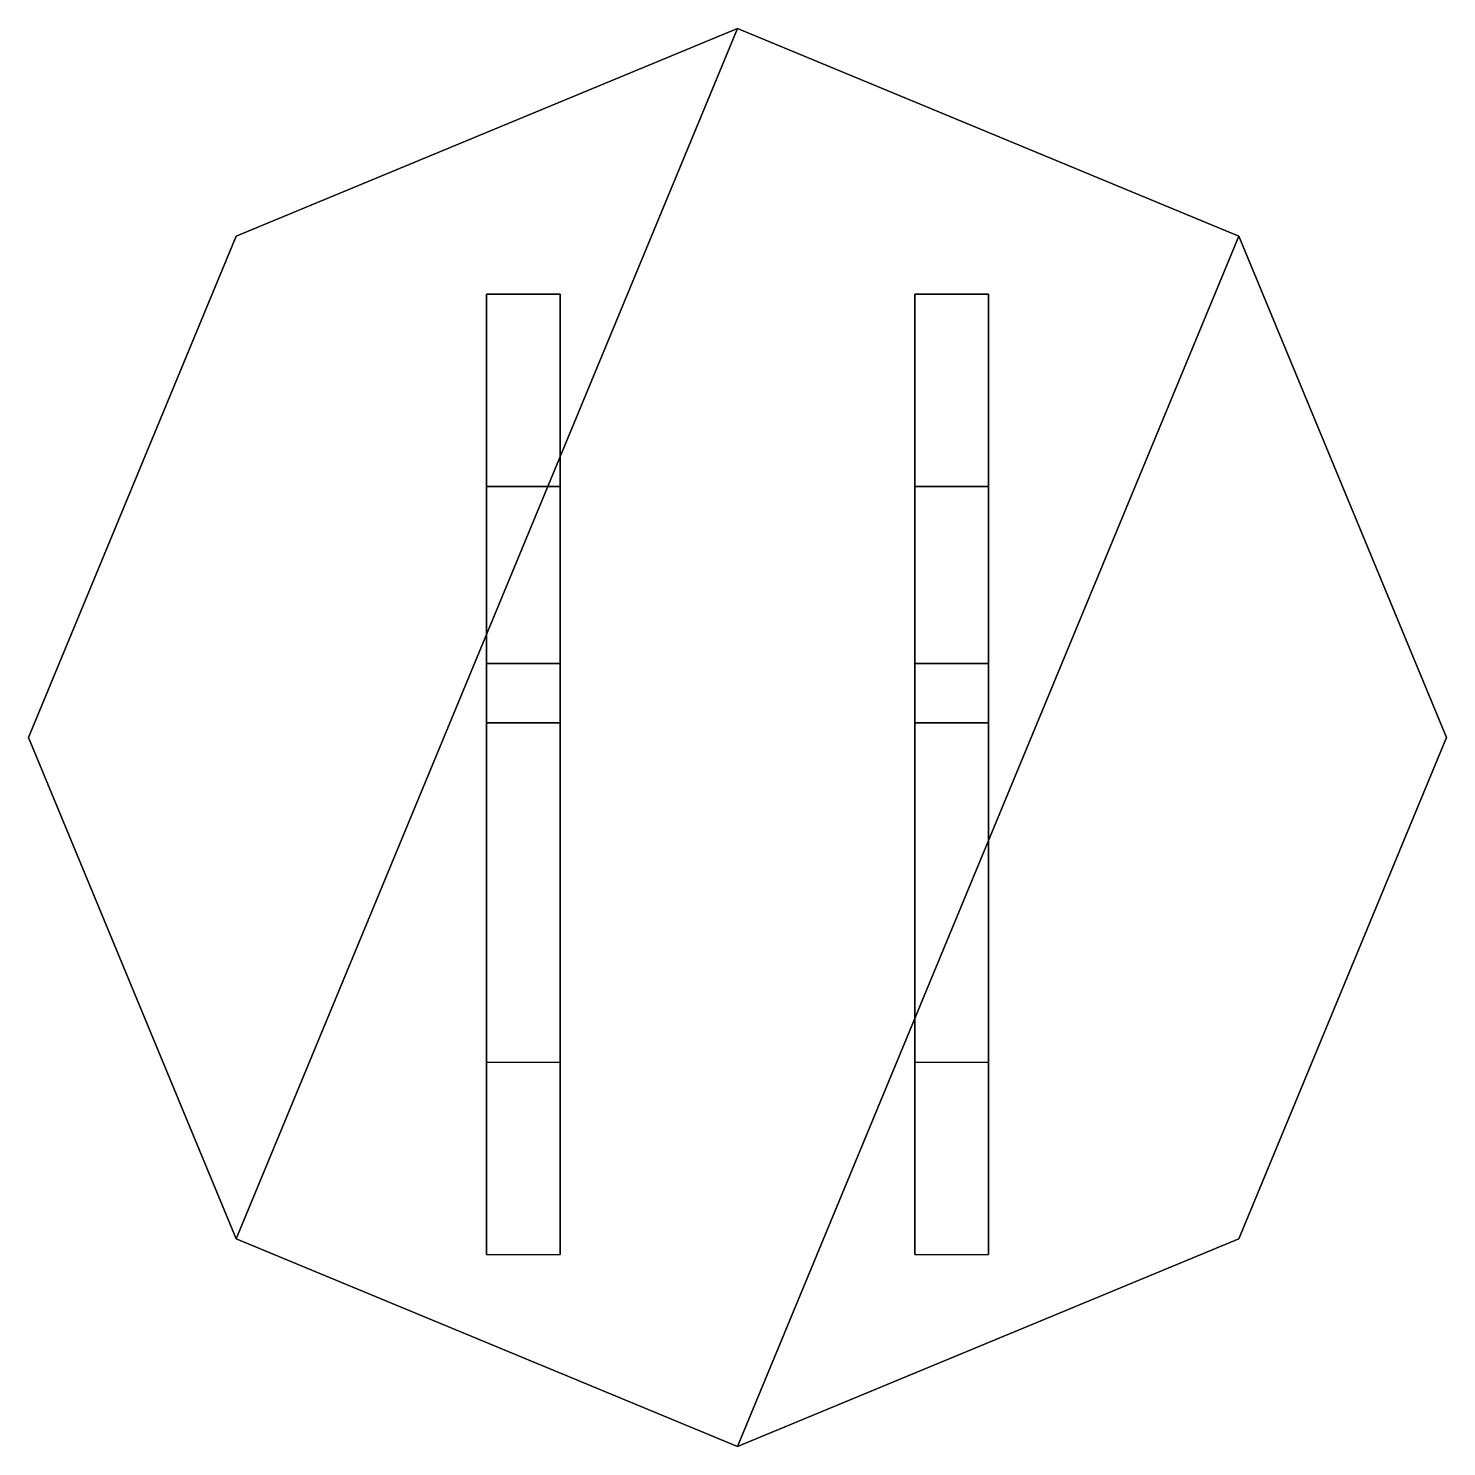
# Model space of a CAD drawing. Extents: x -0.48 to 0.48, y -0.48 to 0.48.
import ezdxf

# ---------------------------------------------------------------- set-up
doc = ezdxf.new("R2010")
doc.units = 0
doc.layers.add('TURRET', color=2, linetype='CONTINUOUS')

msp = doc.modelspace()

# ---------------------------------------------------------------- linework, layer by layer
at = {"layer": 'TURRET'}
for points in [[(-0.33941, 0.33941, 0.75), (-0.48, 0, 0.75), (-0.33941, -0.33941, 0.75), (0, 0.48, 0.75)], [(0, 0.48), (-0.33941, 0.33941), (-0.33941, 0.33941, 0.75), (0, 0.48, 0.75)], [(0, 0.48, 0.75), (-0.33941, -0.33941, 0.75), (0, -0.48, 0.75), (0.33941, 0.33941, 0.75)], [(0.33941, 0.33941), (0, 0.48), (0, 0.48, 0.75), (0.33941, 0.33941, 0.75)], [(-0.33941, 0.33941), (-0.48, 0), (-0.48, 0, 0.75), (-0.33941, 0.33941, 0.75)], [(0.33941, 0.33941, 0.75), (0, -0.48, 0.75), (0.33941, -0.33941, 0.75), (0.48, 0, 0.75)], [(0.48, 0), (0.33941, 0.33941), (0.33941, 0.33941, 0.75), (0.48, 0, 0.75)], [(-0.17, 0.17, 1.26), (-0.17, 0.05, 1.26), (-0.17, 0.01, 1.4), (-0.17, 0.3, 1.4)], [(-0.17, 0.3, 1.4), (-0.17, 0.01, 1.4), (-0.12, 0.01, 1.4), (-0.12, 0.3, 1.4)], [(-0.12, 0.3, 1.4), (-0.12, 0.3, 0.75), (-0.17, 0.3, 0.75), (-0.17, 0.3, 1.4)], [(-0.17, 0.3, 0.75), (-0.17, 0.17, 0.75), (-0.17, 0.17, 1.26), (-0.17, 0.3, 1.4)], [(-0.12, 0.01, 1.4), (-0.12, 0.05, 1.26), (-0.12, 0.17, 1.26), (-0.12, 0.3, 1.4)], [(-0.12, 0.17, 1.26), (-0.12, 0.17, 0.75), (-0.12, 0.3, 0.75), (-0.12, 0.3, 1.4)], [(0.12, 0.3, 0.75), (0.12, 0.17, 0.75), (0.12, 0.17, 1.26), (0.12, 0.3, 1.4)], [(0.17, 0.3, 1.4), (0.17, 0.3, 0.75), (0.12, 0.3, 0.75), (0.12, 0.3, 1.4)], [(0.12, 0.17, 1.26), (0.12, 0.05, 1.26), (0.12, 0.01, 1.4), (0.12, 0.3, 1.4)], [(0.12, 0.3, 1.4), (0.12, 0.01, 1.4), (0.17, 0.01, 1.4), (0.17, 0.3, 1.4)], [(0.17, 0.17, 1.26), (0.17, 0.17, 0.75), (0.17, 0.3, 0.75), (0.17, 0.3, 1.4)], [(0.17, 0.01, 1.4), (0.17, 0.05, 1.26), (0.17, 0.17, 1.26), (0.17, 0.3, 1.4)], [(-0.12, 0.17, 1.26), (-0.12, 0.05, 1.26), (-0.17, 0.05, 1.26), (-0.17, 0.17, 1.26)], [(-0.17, 0.17, 1.26), (-0.17, 0.17, 0.75), (-0.12, 0.17, 0.75), (-0.12, 0.17, 1.26)], [(0.12, 0.17, 1.26), (0.12, 0.17, 0.75), (0.17, 0.17, 0.75), (0.17, 0.17, 1.26)], [(0.17, 0.17, 1.26), (0.17, 0.05, 1.26), (0.12, 0.05, 1.26), (0.12, 0.17, 1.26)], [(-0.17, -0.22, 0.75), (-0.17, -0.35, 0.75), (-0.17, 0.01, 1.4), (-0.17, 0.05, 1.26)], [(-0.12, 0.05, 1.26), (-0.12, -0.22, 0.75), (-0.17, -0.22, 0.75), (-0.17, 0.05, 1.26)], [(-0.12, 0.01, 1.4), (-0.12, -0.35, 0.75), (-0.12, -0.22, 0.75), (-0.12, 0.05, 1.26)], [(0.17, 0.05, 1.26), (0.17, -0.22, 0.75), (0.12, -0.22, 0.75), (0.12, 0.05, 1.26)], [(0.12, -0.22, 0.75), (0.12, -0.35, 0.75), (0.12, 0.01, 1.4), (0.12, 0.05, 1.26)], [(0.17, 0.01, 1.4), (0.17, -0.35, 0.75), (0.17, -0.22, 0.75), (0.17, 0.05, 1.26)], [(-0.17, 0.01, 1.4), (-0.17, -0.35, 0.75), (-0.12, -0.35, 0.75), (-0.12, 0.01, 1.4)], [(0.12, 0.01, 1.4), (0.12, -0.35, 0.75), (0.17, -0.35, 0.75), (0.17, 0.01, 1.4)], [(-0.48, 0), (-0.33941, -0.33941), (-0.33941, -0.33941, 0.75), (-0.48, 0, 0.75)], [(0.33941, -0.33941), (0.48, 0), (0.48, 0, 0.75), (0.33941, -0.33941, 0.75)], [(-0.33941, -0.33941), (0, -0.48), (0, -0.48, 0.75), (-0.33941, -0.33941, 0.75)], [(0, -0.48), (0.33941, -0.33941), (0.33941, -0.33941, 0.75), (0, -0.48, 0.75)]]:
    msp.add_3dface(points, dxfattribs=at)

doc.saveas('drawing.dxf')
